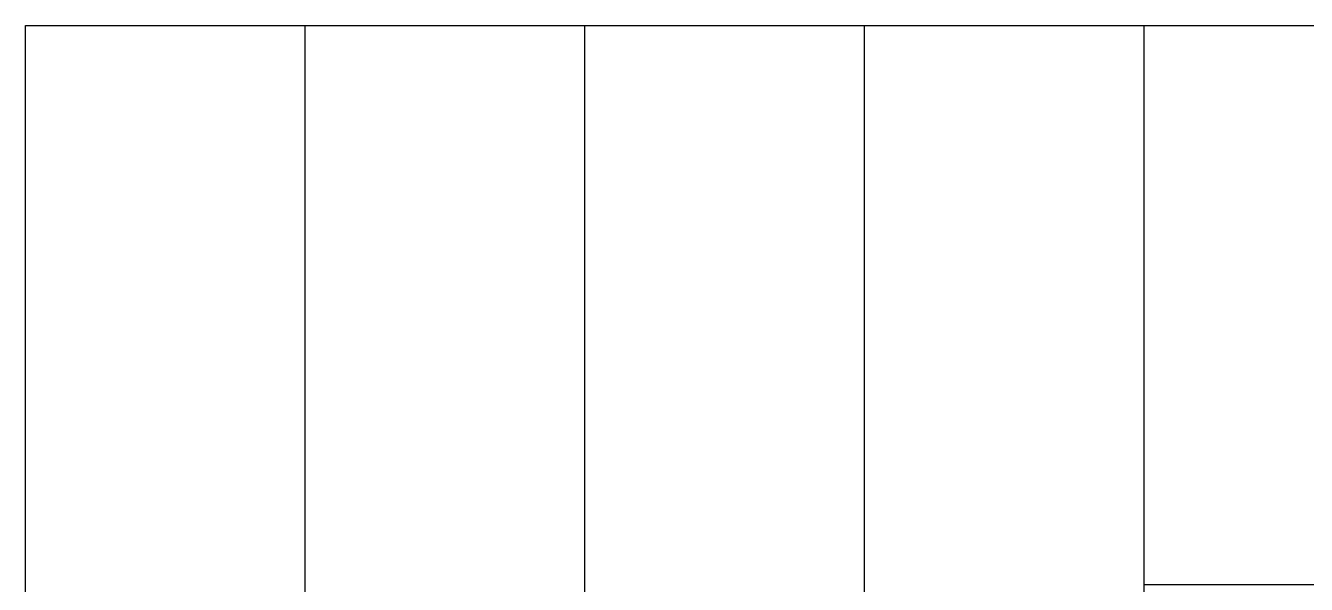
# Model space of a CAD drawing. Header units: metres. Extents: x -61500 to 61500, y -31500 to 31500.
# Drawn here: x -30000 to -7099, y 0 to 10000 of the extents above; entities that cross this region are included whole.
import ezdxf

# ---------------------------------------------------------------- set-up
doc = ezdxf.new("R2010")
doc.units = ezdxf.units.M
for name, color, linetype in [('BEAMS_T1', 1, 'Continuous'), ('COLUMNS_T1', 5, 'Continuous'), ('SKYBRIDGE', 3, 'Continuous')]:
    doc.layers.add(name, color=color, linetype=linetype)

msp = doc.modelspace()

# ---------------------------------------------------------------- linework, layer by layer
at = {"layer": 'BEAMS_T1'}
for p, q in [((-10000, 0, 18955), (1500, 0, 18955)), ((-10000, 0, 37909), (1500, 0, 37909)), ((-10000, 0, 56864), (1500, 0, 56864)), ((-10000, 0, 75818), (1500, 0, 75818)), ((-10000, 0, 94773), (1500, 0, 94773)), ((-10000, 0, 113727), (1500, 0, 113727)), ((-10000, 0, 132682), (1500, 0, 132682)), ((-10000, 0, 151636), (1500, 0, 151636)), ((-10000, 0, 170591), (1500, 0, 170591)), ((-10000, 0, 189545), (1500, 0, 189545)), ((-10000, 0, 208500), (1500, 0, 208500)), ((-10000, 0, 227455), (1500, 0, 227455)), ((-10000, 0, 246409), (1500, 0, 246409)), ((-10000, 0, 265364), (1500, 0, 265364)), ((-10000, 0, 284318), (1500, 0, 284318)), ((-10000, 0, 303273), (1500, 0, 303273)), ((-10000, 0, 322227), (1500, 0, 322227)), ((-10000, 0, 341182), (1500, 0, 341182)), ((-10000, 0, 360136), (1500, 0, 360136)), ((-10000, 0, 379091), (1500, 0, 379091)), ((-10000, 0, 398045), (1500, 0, 398045))]:
    msp.add_line(p, q, dxfattribs=at)
at = {"layer": 'COLUMNS_T1'}
for p, q in [((-30000, 0), (-30000, 0, 7582)), ((-30000, 0, 7582), (-30000, 0, 15164)), ((-30000, 0, 15164), (-30000, 0, 22745)), ((-30000, 0, 22745), (-30000, 0, 30327)), ((-30000, 0, 30327), (-30000, 0, 37909)), ((-30000, 0, 37909), (-30000, 0, 45491)), ((-30000, 0, 45491), (-30000, 0, 53073)), ((-30000, 0, 53073), (-30000, 0, 60655)), ((-30000, 0, 60655), (-30000, 0, 68236)), ((-30000, 0, 68236), (-30000, 0, 75818)), ((-30000, 0, 75818), (-30000, 0, 83400)), ((-30000, 0, 83400), (-30000, 0, 90982)), ((-30000, 0, 90982), (-30000, 0, 98564)), ((-30000, 0, 98564), (-30000, 0, 106145)), ((-30000, 0, 106145), (-30000, 0, 113727)), ((-30000, 0, 113727), (-30000, 0, 121309)), ((-30000, 0, 121309), (-30000, 0, 128891)), ((-30000, 0, 128891), (-30000, 0, 136473)), ((-30000, 0, 136473), (-30000, 0, 144055)), ((-30000, 0, 144055), (-30000, 0, 151636)), ((-30000, 0, 151636), (-30000, 0, 159218)), ((-30000, 0, 159218), (-30000, 0, 166800)), ((-30000, 0, 166800), (-30000, 0, 174382)), ((-30000, 0, 174382), (-30000, 0, 181964)), ((-30000, 0, 181964), (-30000, 0, 189545)), ((-30000, 0, 189545), (-30000, 0, 197127)), ((-30000, 0, 197127), (-30000, 0, 204709)), ((-30000, 0, 204709), (-30000, 0, 212291)), ((-30000, 0, 212291), (-30000, 0, 219873)), ((-30000, 0, 219873), (-30000, 0, 227455)), ((-30000, 0, 227455), (-30000, 0, 235036)), ((-30000, 0, 235036), (-30000, 0, 242618)), ((-30000, 0, 242618), (-30000, 0, 250200)), ((-30000, 0, 250200), (-30000, 0, 257782)), ((-30000, 0, 257782), (-30000, 0, 265364)), ((-30000, 0, 265364), (-30000, 0, 272945)), ((-30000, 0, 272945), (-30000, 0, 280527)), ((-30000, 0, 280527), (-30000, 0, 288109)), ((-30000, 0, 288109), (-30000, 0, 295691)), ((-30000, 0, 295691), (-30000, 0, 303273)), ((-30000, 0, 303273), (-30000, 0, 310855)), ((-30000, 0, 310855), (-30000, 0, 318436)), ((-30000, 0, 318436), (-30000, 0, 326018)), ((-30000, 0, 326018), (-30000, 0, 333600)), ((-30000, 0, 333600), (-30000, 0, 341182)), ((-30000, 0, 341182), (-30000, 0, 348764)), ((-30000, 0, 348764), (-30000, 0, 356345)), ((-30000, 0, 356345), (-30000, 0, 363927)), ((-30000, 0, 363927), (-30000, 0, 371509)), ((-30000, 0, 371509), (-30000, 0, 379091)), ((-30000, 0, 379091), (-30000, 0, 386673)), ((-30000, 0, 386673), (-30000, 0, 394255)), ((-30000, 0, 394255), (-30000, 0, 401836)), ((-30000, 0, 401836), (-30000, 0, 409418)), ((-10000, 0), (-10000, 0, 7582)), ((-10000, 0, 7582), (-10000, 0, 15164)), ((-10000, 0, 15164), (-10000, 0, 22745)), ((-10000, 0, 22745), (-10000, 0, 30327)), ((-10000, 0, 30327), (-10000, 0, 37909)), ((-10000, 0, 37909), (-10000, 0, 45491)), ((-10000, 0, 45491), (-10000, 0, 53073)), ((-10000, 0, 53073), (-10000, 0, 60655)), ((-10000, 0, 60655), (-10000, 0, 68236)), ((-10000, 0, 68236), (-10000, 0, 75818)), ((-10000, 0, 75818), (-10000, 0, 83400)), ((-10000, 0, 83400), (-10000, 0, 90982)), ((-10000, 0, 90982), (-10000, 0, 98564)), ((-10000, 0, 98564), (-10000, 0, 106145)), ((-10000, 0, 106145), (-10000, 0, 113727)), ((-10000, 0, 113727), (-10000, 0, 121309)), ((-10000, 0, 121309), (-10000, 0, 128891)), ((-10000, 0, 128891), (-10000, 0, 136473)), ((-10000, 0, 136473), (-10000, 0, 144055)), ((-10000, 0, 144055), (-10000, 0, 151636)), ((-10000, 0, 151636), (-10000, 0, 159218)), ((-10000, 0, 159218), (-10000, 0, 166800)), ((-10000, 0, 166800), (-10000, 0, 174382)), ((-10000, 0, 174382), (-10000, 0, 181964)), ((-10000, 0, 181964), (-10000, 0, 189545)), ((-10000, 0, 189545), (-10000, 0, 197127)), ((-10000, 0, 197127), (-10000, 0, 204709)), ((-10000, 0, 204709), (-10000, 0, 212291)), ((-10000, 0, 212291), (-10000, 0, 219873)), ((-10000, 0, 219873), (-10000, 0, 227455)), ((-10000, 0, 227455), (-10000, 0, 235036)), ((-10000, 0, 235036), (-10000, 0, 242618)), ((-10000, 0, 242618), (-10000, 0, 250200)), ((-10000, 0, 250200), (-10000, 0, 257782)), ((-10000, 0, 257782), (-10000, 0, 265364)), ((-10000, 0, 265364), (-10000, 0, 272945)), ((-10000, 0, 272945), (-10000, 0, 280527)), ((-10000, 0, 280527), (-10000, 0, 288109)), ((-10000, 0, 288109), (-10000, 0, 295691)), ((-10000, 0, 295691), (-10000, 0, 303273)), ((-10000, 0, 303273), (-10000, 0, 310855)), ((-10000, 0, 310855), (-10000, 0, 318436)), ((-10000, 0, 318436), (-10000, 0, 326018)), ((-10000, 0, 326018), (-10000, 0, 333600)), ((-10000, 0, 333600), (-10000, 0, 341182)), ((-10000, 0, 341182), (-10000, 0, 348764)), ((-10000, 0, 348764), (-10000, 0, 356345)), ((-10000, 0, 356345), (-10000, 0, 363927)), ((-10000, 0, 363927), (-10000, 0, 371509)), ((-10000, 0, 371509), (-10000, 0, 379091)), ((-10000, 0, 379091), (-10000, 0, 386673)), ((-10000, 0, 386673), (-10000, 0, 394255)), ((-10000, 0, 394255), (-10000, 0, 401836)), ((-10000, 0, 401836), (-10000, 0, 409418))]:
    msp.add_line(p, q, dxfattribs=at)
at = {"layer": 'SKYBRIDGE'}
for p, q in [((-30000, 10000, 170800), (30000, 10000, 170800)), ((-30000, 10000, 166800), (30000, 10000, 166800)), ((-30000, 10000, 166800), (-30000, 10000, 170800)), ((-30000, -10000, 168800), (-30000, 10000, 168800)), ((-30000, 10000, 166800), (-25000, 10000, 170800)), ((-30000, 10000, 170800), (-25000, 10000, 166800)), ((-25000, 10000, 166800), (-25000, 10000, 170800)), ((-25000, -10000, 168800), (-25000, 10000, 168800)), ((-25000, 10000, 166800), (-20000, 10000, 170800)), ((-25000, 10000, 170800), (-20000, 10000, 166800)), ((-20000, 10000, 166800), (-20000, 10000, 170800)), ((-20000, -10000, 168800), (-20000, 10000, 168800)), ((-20000, 10000, 166800), (-15000, 10000, 170800)), ((-20000, 10000, 170800), (-15000, 10000, 166800)), ((-15000, 10000, 166800), (-15000, 10000, 170800)), ((-15000, -10000, 168800), (-15000, 10000, 168800)), ((-15000, 10000, 166800), (-10000, 10000, 170800)), ((-15000, 10000, 170800), (-10000, 10000, 166800)), ((-10000, 10000, 166800), (-10000, 10000, 170800)), ((-10000, -10000, 168800), (-10000, 10000, 168800)), ((-10000, 10000, 166800), (-5000, 10000, 170800)), ((-10000, 10000, 170800), (-5000, 10000, 166800))]:
    msp.add_line(p, q, dxfattribs=at)

doc.saveas('drawing.dxf')
